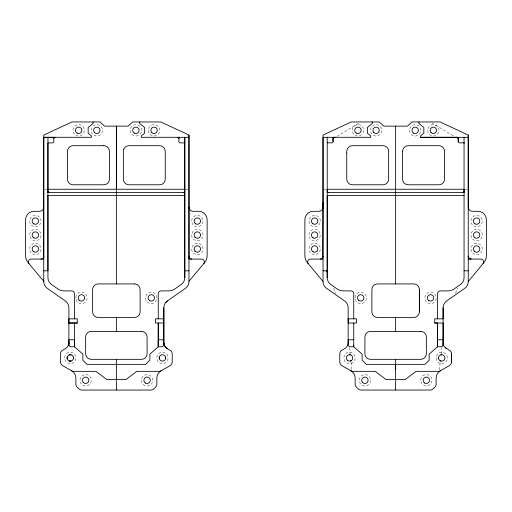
<?xml version="1.0" encoding="UTF-8"?>
<svg xmlns="http://www.w3.org/2000/svg" width="512" height="512" viewBox="0 0 512 512"><rect width="100%" height="100%" fill="white"/><g stroke="black" fill="none" stroke-linecap="round" stroke-linejoin="round"><path stroke-width="0.38" stroke-dasharray="2.56 1.92" d="M439.373 369.837L440.211 362.33M441.146 354.016L441.862 347.693M441.946 346.899L442.214 344.525M455.546 293.197L457.638 288.058M336.966 136.474L359.469 122.778M44.55 189.254L46.944 189.254M185.786 189.254L188.179 189.254M323.725 189.254L326.515 189.254M465.056 189.254L467.546 189.254M431.802 122.778L454.31 136.474M333.632 288.058L335.725 293.197M349.414 347.693L350.125 354.016M351.059 362.33L351.904 369.837M423.494 385.235A5.728 5.728 0 0 0 432.083 380.275A5.728 5.728 0 0 0 423.494 375.315A5.728 5.728 0 0 0 423.494 385.235M437.67 361.984A5.728 5.728 0 0 0 447.245 359.418A5.728 5.728 0 0 0 440.237 352.403A5.728 5.728 0 0 0 437.67 361.984M427.68 302.848A5.728 5.728 0 0 0 436.269 297.888A5.728 5.728 0 0 0 427.68 292.934A5.728 5.728 0 0 0 427.68 302.848M362.054 385.235A5.728 5.728 0 0 0 370.643 380.275A5.728 5.728 0 0 0 362.054 375.315A5.728 5.728 0 0 0 362.054 385.235M346.694 362.893A5.728 5.728 0 0 0 355.283 357.933A5.728 5.728 0 0 0 346.694 352.979A5.728 5.728 0 0 0 346.694 362.893M357.862 302.848A5.728 5.728 0 0 0 366.451 297.888A5.728 5.728 0 0 0 357.862 292.934A5.728 5.728 0 0 0 357.862 302.848M429.293 134.374A5.728 5.728 0 0 0 438.867 131.808A5.728 5.728 0 0 0 431.859 124.8A5.728 5.728 0 0 0 429.293 134.374M411.136 134.374A5.728 5.728 0 0 0 420.717 131.808A5.728 5.728 0 0 0 413.702 124.8A5.728 5.728 0 0 0 411.136 134.374M355.072 135.283A5.728 5.728 0 0 0 363.661 130.33A5.728 5.728 0 0 0 355.072 125.37A5.728 5.728 0 0 0 355.072 135.283M373.222 135.283A5.728 5.728 0 0 0 381.811 130.33A5.728 5.728 0 0 0 373.222 125.37A5.728 5.728 0 0 0 373.222 135.283M473.76 226.048A5.728 5.728 0 0 0 482.349 221.088A5.728 5.728 0 0 0 473.76 216.134A5.728 5.728 0 0 0 473.76 226.048M472.576 253.069A5.728 5.728 0 0 0 482.157 250.502A5.728 5.728 0 0 0 475.142 243.488A5.728 5.728 0 0 0 472.576 253.069M472.576 239.104A5.728 5.728 0 0 0 482.157 236.538A5.728 5.728 0 0 0 475.142 229.523A5.728 5.728 0 0 0 472.576 239.104M310.598 225.139A5.728 5.728 0 0 0 320.179 222.573A5.728 5.728 0 0 0 313.165 215.558A5.728 5.728 0 0 0 310.598 225.139M311.782 253.978A5.728 5.728 0 0 0 320.371 249.018A5.728 5.728 0 0 0 311.782 244.058A5.728 5.728 0 0 0 311.782 253.978M311.782 240.013A5.728 5.728 0 0 0 320.371 235.053A5.728 5.728 0 0 0 311.782 230.099A5.728 5.728 0 0 0 311.782 240.013M194.49 226.048A5.728 5.728 0 0 0 203.078 221.088A5.728 5.728 0 0 0 194.49 216.134A5.728 5.728 0 0 0 194.49 226.048M193.306 253.069A5.728 5.728 0 0 0 202.88 250.502A5.728 5.728 0 0 0 195.872 243.488A5.728 5.728 0 0 0 193.306 253.069M193.306 239.104A5.728 5.728 0 0 0 202.88 236.538A5.728 5.728 0 0 0 195.872 229.523A5.728 5.728 0 0 0 193.306 239.104M143.034 384.326A5.728 5.728 0 0 0 152.614 381.76A5.728 5.728 0 0 0 145.6 374.746A5.728 5.728 0 0 0 143.034 384.326M159.584 362.893A5.728 5.728 0 0 0 168.166 357.933A5.728 5.728 0 0 0 159.584 352.979A5.728 5.728 0 0 0 159.584 362.893M147.226 301.939A5.728 5.728 0 0 0 156.8 299.373A5.728 5.728 0 0 0 149.792 292.358A5.728 5.728 0 0 0 147.226 301.939M150.016 134.374A5.728 5.728 0 0 0 159.597 131.808A5.728 5.728 0 0 0 152.582 124.8A5.728 5.728 0 0 0 150.016 134.374M131.866 134.374A5.728 5.728 0 0 0 141.446 131.808A5.728 5.728 0 0 0 134.432 124.8A5.728 5.728 0 0 0 131.866 134.374M31.328 225.139A5.728 5.728 0 0 0 40.902 222.573A5.728 5.728 0 0 0 33.894 215.558A5.728 5.728 0 0 0 31.328 225.139M32.512 253.978A5.728 5.728 0 0 0 41.101 249.018A5.728 5.728 0 0 0 32.512 244.058A5.728 5.728 0 0 0 32.512 253.978M32.512 240.013A5.728 5.728 0 0 0 41.101 235.053A5.728 5.728 0 0 0 32.512 230.099A5.728 5.728 0 0 0 32.512 240.013M82.784 385.235A5.728 5.728 0 0 0 91.366 380.275A5.728 5.728 0 0 0 82.784 375.315A5.728 5.728 0 0 0 82.784 385.235M67.424 362.893A5.728 5.728 0 0 0 76.006 357.933A5.728 5.728 0 0 0 67.424 352.979A5.728 5.728 0 0 0 67.424 362.893M78.592 302.848A5.728 5.728 0 0 0 87.181 297.888A5.728 5.728 0 0 0 78.592 292.934A5.728 5.728 0 0 0 78.592 302.848M75.802 135.283A5.728 5.728 0 0 0 84.384 130.33A5.728 5.728 0 0 0 75.802 125.37A5.728 5.728 0 0 0 75.802 135.283M93.952 135.283A5.728 5.728 0 0 0 102.541 130.33A5.728 5.728 0 0 0 93.952 125.37A5.728 5.728 0 0 0 93.952 135.283"/><path stroke-width="0.77" d="M43.75 258.144L43.757 135.072L71.898 121.952L99.93 121.952L104.582 126.138L128.141 126.138L132.794 121.952L160.826 121.952L188.973 135.072L188.973 281.517A8.378 8.378 0 0 1 185.402 288.378L167.411 300.973A8.378 8.378 0 0 0 163.84 307.84L163.84 345.37L162.445 346.765L158.253 346.765L149.882 354.15L149.882 360.166L145.69 364.358L87.04 364.358L82.848 360.166L82.848 354.15L74.477 346.765L70.285 346.765L68.89 345.37L68.89 307.84A8.378 8.378 0 0 0 65.312 300.973L47.328 288.378A8.378 8.378 0 0 1 43.75 281.517L43.75 279.923M47.942 195.661L47.942 270.803L43.75 270.803M47.942 192.461L47.942 142.899L52.41 142.893A1.395 1.395 0 0 0 53.805 141.498L53.805 137.306M68.89 345.37L68.89 339.782L74.47 339.782L74.477 346.765L74.47 323.027M68.89 323.027L68.89 318.835L77.267 318.835L77.267 323.027L68.89 323.027L77.267 323.027M74.47 346.765L74.47 339.782M116.365 379.437L116.365 364.358M116.365 283.93L116.365 195.616M116.365 192.435L116.365 126.138L116.365 189.254M139.654 121.952L139.654 123.347L144.57 127.469L144.57 133.184L141.318 135.91L141.318 137.312L188.973 137.306M158.253 346.765L158.253 323.027L158.253 346.765L158.253 339.782L163.84 339.782M68.646 344.422L68.89 342.618A6.982 6.982 0 0 1 65.395 348.666L62.605 350.278A4.192 4.192 0 0 0 60.512 353.901L60.512 361.965A4.192 4.192 0 0 0 62.605 365.594L72.557 371.341L95.974 371.341L106.592 379.437L126.138 379.437L136.749 371.341L160.173 371.341L170.125 365.594A4.192 4.192 0 0 0 172.218 361.965L172.218 353.901A4.192 4.192 0 0 0 170.125 350.278C167.008 348.87 163.77 346.387 163.84 342.618L163.84 307.84M158.253 318.835L158.253 293.702A2.79 2.79 0 0 1 161.05 290.912L168.525 290.912A11.168 11.168 0 0 0 174.938 288.89L181.21 284.493A8.378 8.378 0 0 0 184.787 277.632L184.787 137.306L184.787 195.398L47.942 195.398M184.787 277.632L184.787 195.661M323.027 281.267L323.027 135.072L351.174 121.952L379.206 121.952L383.859 126.138L407.418 126.138L412.07 121.952L440.102 121.952L468.243 135.072L468.25 207.13A4.192 4.192 0 0 0 472.435 211.315L478.022 211.315A8.378 8.378 0 0 1 486.4 219.693L486.4 255.648A10.944 10.944 0 0 1 483.84 262.682L468.25 281.517A8.378 8.378 0 0 1 464.672 288.378L446.688 300.973A8.378 8.378 0 0 0 443.11 307.84L443.11 318.835L434.733 318.835L434.733 323.027L443.11 323.027L443.11 345.37L441.715 346.765L437.53 346.765L429.152 354.15L429.152 360.166L424.96 364.358L366.31 364.358L362.118 360.166L362.118 354.15L353.747 346.765L349.555 346.765L348.16 345.37L348.16 307.84A8.378 8.378 0 0 0 344.589 300.973L326.598 288.378A8.378 8.378 0 0 1 323.027 281.517L307.43 262.682A10.944 10.944 0 0 1 304.87 255.648L304.87 219.693A8.378 8.378 0 0 1 313.248 211.315L318.835 211.315A4.192 4.192 0 0 0 323.027 207.13L323.027 137.306L370.682 137.312L370.682 135.91L367.43 133.184L367.43 127.469L372.346 123.347L372.346 121.952M322.81 257.35L323.027 202.714M353.747 318.835L353.747 293.702A2.79 2.79 0 0 0 350.95 290.912L343.475 290.912A11.168 11.168 0 0 1 337.062 288.89L330.79 284.493A8.378 8.378 0 0 1 327.213 277.632L327.213 195.398L464.058 195.398M327.213 191.206A1.395 1.395 0 0 0 328.608 192.608L327.622 192.198L327.213 191.206L327.213 137.306M353.747 339.782L348.16 339.782L348.16 342.618A6.982 6.982 0 0 1 344.672 348.666L341.875 350.278A4.192 4.192 0 0 0 339.782 353.907L339.782 361.965A4.192 4.192 0 0 0 341.875 365.594L351.827 371.341L375.251 371.341L385.862 379.437L405.408 379.437L416.026 371.341L439.443 371.341L449.395 365.594A4.192 4.192 0 0 0 451.488 361.965L451.488 353.901A4.192 4.192 0 0 0 449.395 350.278L445.158 347.552M353.747 345.043L353.747 346.765L353.747 323.027M395.635 390.048L395.635 364.358M395.635 283.93L395.635 126.138M418.925 121.952L418.925 123.347L423.84 127.469L423.84 133.184L420.589 135.91L420.589 137.312L468.25 137.306M437.53 323.027L437.523 346.765L437.53 323.027L434.733 323.027M451.488 361.965L451.488 353.901M464.058 142.771L459.59 142.893A1.395 1.395 0 0 1 458.195 141.498C458.669 139.629 458.31 136.582 455.674 137.306L420.589 137.312M464.058 137.306L464.058 277.632A8.378 8.378 0 0 1 460.486 284.493L454.208 288.89A11.168 11.168 0 0 1 447.802 290.912L440.32 290.912A2.79 2.79 0 0 0 437.53 293.702L437.53 318.835M468.25 281.517L468.25 256.282A2.79 2.79 0 0 0 471.04 259.072L469.069 258.253L468.25 256.282M67.181 357.101L67.181 358.765M71.117 354.835L69.453 354.835A3.213 3.213 0 0 0 68.013 360.205A3.213 3.213 0 0 0 73.389 358.765L73.389 357.101M159.232 357.933L159.341 357.101L159.341 358.765M165.549 358.765L165.549 357.101L165.658 357.933A3.213 3.213 0 0 1 160.838 360.717A3.213 3.213 0 0 1 160.838 355.155A3.213 3.213 0 0 1 165.658 357.933M327.213 142.771L331.68 142.893A1.395 1.395 0 0 0 333.082 141.498C332.608 139.629 332.96 136.582 335.597 137.306M188.973 281.267L204.57 262.682A10.944 10.944 0 0 0 207.13 255.648L207.13 219.693A8.378 8.378 0 0 0 198.752 211.315L193.165 211.315A4.192 4.192 0 0 1 188.973 207.13M165.92 302.317L167.411 300.973M462.982 192.602L464.058 191.206A1.395 1.395 0 0 1 463.194 192.499L462.662 192.608M350.387 361.037L351.162 360.717M70.285 361.146L69.453 361.037L71.117 361.037M440.883 354.835L441.715 354.72M43.75 281.517L43.75 137.306L55.2 137.306A1.395 1.395 0 0 0 53.805 138.701M43.75 137.306L91.411 137.312L91.411 135.91L88.16 133.184L88.16 127.469L93.075 123.347L93.075 121.952M184.787 142.893L180.32 142.893A1.395 1.395 0 0 1 178.918 141.498L178.918 137.306M47.744 189.254L184.986 189.254M47.942 192.608L184.787 192.608M327.213 192.608L464.058 192.602L464.058 189.254L327.213 189.254L327.213 277.632M43.75 259.072L31.123 259.072A2.79 2.79 0 0 0 28.979 263.661M323.027 259.072L310.394 259.072A2.79 2.79 0 0 0 308.256 263.661M468.25 259.072L480.877 259.072A2.79 2.79 0 0 1 483.021 263.661M184.787 270.803L188.973 270.803M323.027 270.803L327.213 270.803M464.058 270.803L468.25 270.803M163.84 318.835L155.462 318.835L155.462 323.027L163.84 323.027M437.53 339.782L443.11 339.782M349.555 354.72L350.387 354.835M440.109 360.717A3.213 3.213 0 0 0 444.928 357.933A3.213 3.213 0 0 0 440.109 355.155A3.213 3.213 0 0 0 440.109 360.717L440.883 361.037M351.827 371.341L350.95 370.835A8.378 8.378 0 0 1 355.142 378.086L355.142 384.128A4.192 4.192 0 0 0 356.371 387.091L358.106 388.826A4.192 4.192 0 0 0 361.069 390.048L430.208 390.048A4.192 4.192 0 0 0 433.171 388.826L434.906 387.091A4.192 4.192 0 0 0 436.128 384.128L436.128 378.086A8.378 8.378 0 0 1 440.32 370.835M43.75 281.267L28.16 262.682A10.944 10.944 0 0 1 25.6 255.648L25.6 219.693A8.378 8.378 0 0 1 33.978 211.315L39.565 211.315A4.192 4.192 0 0 0 43.75 207.13M326.81 271.296L327.213 272.282M438.522 358.048L438.611 358.765M468.243 135.072L468.25 257.549M464.058 142.893L464.058 143.373M458.195 137.306L458.195 141.498M443.11 307.84L443.11 345.37M419.373 289.51L419.373 311.853A5.587 5.587 0 0 1 413.792 317.44L377.485 317.44A5.587 5.587 0 0 1 371.898 311.853L371.898 289.51A5.587 5.587 0 0 1 377.485 283.93L413.792 283.93A5.587 5.587 0 0 1 419.373 289.51L419.373 311.853M395.635 317.44L395.635 331.405M395.635 359.328L395.635 369.197M333.082 137.306L333.082 141.498M188.973 135.072L188.973 258.144M116.365 192.602L116.365 195.398M116.365 317.44L116.365 331.405M116.365 359.328L116.365 364.845M116.365 379.021L116.365 390.048M74.47 318.835L74.47 293.702A2.79 2.79 0 0 0 71.68 290.912L64.198 290.912A11.168 11.168 0 0 1 57.792 288.89L51.514 284.493A8.378 8.378 0 0 1 47.942 277.632L47.942 137.306M323.027 256.282A2.79 2.79 0 0 1 320.23 259.072M333.082 138.701A1.395 1.395 0 0 1 334.477 137.306M446.605 348.666A6.982 6.982 0 0 1 443.11 342.618M456.8 137.306A1.395 1.395 0 0 1 458.195 138.701M203.744 263.661A2.79 2.79 0 0 0 201.606 259.072L188.973 259.072L188.973 256.282A2.79 2.79 0 0 0 191.77 259.072M177.523 137.306A1.395 1.395 0 0 1 178.918 138.701M184.787 191.206A1.395 1.395 0 0 1 183.392 192.608M161.05 370.835A8.378 8.378 0 0 0 156.858 378.086L156.858 384.128A4.192 4.192 0 0 1 155.629 387.091L153.894 388.826A4.192 4.192 0 0 1 150.931 390.048L81.792 390.048A4.192 4.192 0 0 1 78.829 388.826L77.094 387.091A4.192 4.192 0 0 1 75.872 384.128L75.872 378.086A8.378 8.378 0 0 0 71.68 370.835M167.328 348.666A6.982 6.982 0 0 1 163.84 342.618M43.75 256.282A2.79 2.79 0 0 1 40.96 259.072M49.338 192.608A1.395 1.395 0 0 1 47.942 191.206M69.453 354.835A3.213 3.213 0 0 1 73.389 358.765M346.765 153.101L346.765 179.2A5.587 5.587 0 0 0 352.352 184.787L383.072 184.787C386.067 184.723 388.595 182.202 388.653 179.2L388.653 151.27A5.587 5.587 0 0 0 383.072 145.69L352.352 145.69C348.525 145.696 346.189 149.568 346.765 153.101M348.16 318.835L348.16 323.027L356.538 323.027L356.538 318.835L348.16 318.835M402.618 151.27L402.618 179.2A5.587 5.587 0 0 0 408.205 184.787L438.925 184.787A5.587 5.587 0 0 0 444.512 179.2L444.512 151.27A5.587 5.587 0 0 0 438.925 145.69L408.205 145.69A5.587 5.587 0 0 0 402.618 151.27M123.77 149.133L123.347 151.27L123.347 179.2A5.587 5.587 0 0 0 128.928 184.787L159.648 184.787A5.587 5.587 0 0 0 165.235 179.2L165.235 151.27C165.178 148.275 162.65 145.747 159.648 145.69L128.928 145.69L126.79 146.112L124.979 147.322L123.77 149.133M103.795 145.69L73.075 145.69A5.587 5.587 0 0 0 67.488 151.27L67.488 179.2A5.587 5.587 0 0 0 73.075 184.787L103.795 184.787A5.587 5.587 0 0 0 109.382 179.2L109.382 151.27A5.587 5.587 0 0 0 103.795 145.69M134.515 283.93L98.208 283.93A5.587 5.587 0 0 0 92.627 289.51L92.627 311.853A5.587 5.587 0 0 0 98.208 317.44L134.515 317.44A5.587 5.587 0 0 0 140.102 311.853L140.102 289.51A5.587 5.587 0 0 0 134.515 283.93M141.498 331.405L91.232 331.405A5.587 5.587 0 0 0 85.645 336.992L85.645 353.747A5.587 5.587 0 0 0 91.232 359.328L141.498 359.328A5.587 5.587 0 0 0 147.085 353.747L147.085 336.992A5.587 5.587 0 0 0 141.498 331.405M420.768 331.405L370.502 331.405A5.587 5.587 0 0 0 364.915 336.992L364.915 353.747A5.587 5.587 0 0 0 370.502 359.328L420.768 359.328A5.587 5.587 0 0 0 426.355 353.747L426.355 336.992A5.587 5.587 0 0 0 420.768 331.405M347.283 360.205A3.213 3.213 0 0 0 352.659 358.765A3.213 3.213 0 0 0 348.723 354.835A3.213 3.213 0 0 0 347.283 360.205M356.326 133.107A3.213 3.213 0 0 0 361.146 130.33A3.213 3.213 0 0 0 356.326 127.546A3.213 3.213 0 0 0 356.326 133.107M431.066 132.595A3.213 3.213 0 0 0 436.442 131.162A3.213 3.213 0 0 0 432.506 127.226A3.213 3.213 0 0 0 431.066 132.595M428.941 300.672A3.213 3.213 0 0 0 433.76 297.888A3.213 3.213 0 0 0 428.941 295.11A3.213 3.213 0 0 0 428.941 300.672M424.749 383.059A3.213 3.213 0 0 0 429.568 380.275A3.213 3.213 0 0 0 424.749 377.498A3.213 3.213 0 0 0 424.749 383.059M358.458 300.16A3.213 3.213 0 0 0 363.827 298.72A3.213 3.213 0 0 0 359.898 294.79A3.213 3.213 0 0 0 358.458 300.16M362.643 382.547A3.213 3.213 0 0 0 368.019 381.107A3.213 3.213 0 0 0 364.083 377.171A3.213 3.213 0 0 0 362.643 382.547M413.581 133.107A3.213 3.213 0 0 0 418.4 130.33A3.213 3.213 0 0 0 413.581 127.546A3.213 3.213 0 0 0 413.581 133.107M373.818 132.595A3.213 3.213 0 0 0 379.187 131.162A3.213 3.213 0 0 0 375.258 127.226A3.213 3.213 0 0 0 373.818 132.595M475.021 223.872A3.213 3.213 0 0 0 479.84 221.088A3.213 3.213 0 0 0 475.021 218.31A3.213 3.213 0 0 0 475.021 223.872M474.355 251.29A3.213 3.213 0 0 0 479.725 249.85A3.213 3.213 0 0 0 475.795 245.914A3.213 3.213 0 0 0 474.355 251.29M474.355 237.325A3.213 3.213 0 0 0 479.725 235.885A3.213 3.213 0 0 0 475.795 231.955A3.213 3.213 0 0 0 474.355 237.325M313.043 223.872A3.213 3.213 0 0 0 317.856 221.088A3.213 3.213 0 0 0 313.043 218.31A3.213 3.213 0 0 0 313.043 223.872M313.043 251.802A3.213 3.213 0 0 0 317.856 249.018A3.213 3.213 0 0 0 313.043 246.24A3.213 3.213 0 0 0 313.043 251.802M313.043 237.837A3.213 3.213 0 0 0 317.856 235.053A3.213 3.213 0 0 0 313.043 232.275A3.213 3.213 0 0 0 313.043 237.837M195.744 223.872A3.213 3.213 0 0 0 200.563 221.088A3.213 3.213 0 0 0 195.744 218.31A3.213 3.213 0 0 0 195.744 223.872M195.085 251.29A3.213 3.213 0 0 0 200.454 249.85A3.213 3.213 0 0 0 196.518 245.914A3.213 3.213 0 0 0 195.085 251.29M195.085 237.325A3.213 3.213 0 0 0 200.454 235.885A3.213 3.213 0 0 0 196.518 231.955A3.213 3.213 0 0 0 195.085 237.325M149.664 300.672A3.213 3.213 0 0 0 154.483 297.888A3.213 3.213 0 0 0 149.664 295.11A3.213 3.213 0 0 0 149.664 300.672M145.478 383.059A3.213 3.213 0 0 0 150.298 380.275A3.213 3.213 0 0 0 145.478 377.498A3.213 3.213 0 0 0 145.478 383.059M151.795 132.595A3.213 3.213 0 0 0 157.171 131.162A3.213 3.213 0 0 0 153.235 127.226A3.213 3.213 0 0 0 151.795 132.595M134.31 133.107A3.213 3.213 0 0 0 139.123 130.33A3.213 3.213 0 0 0 134.31 127.546A3.213 3.213 0 0 0 134.31 133.107M33.766 223.872A3.213 3.213 0 0 0 38.586 221.088A3.213 3.213 0 0 0 33.766 218.31A3.213 3.213 0 0 0 33.766 223.872M33.766 251.802A3.213 3.213 0 0 0 38.586 249.018A3.213 3.213 0 0 0 33.766 246.24A3.213 3.213 0 0 0 33.766 251.802M33.766 237.837A3.213 3.213 0 0 0 38.586 235.053A3.213 3.213 0 0 0 33.766 232.275A3.213 3.213 0 0 0 33.766 237.837M79.181 300.16A3.213 3.213 0 0 0 84.557 298.72A3.213 3.213 0 0 0 80.621 294.79A3.213 3.213 0 0 0 79.181 300.16M83.373 382.547A3.213 3.213 0 0 0 88.749 381.107A3.213 3.213 0 0 0 84.813 377.171A3.213 3.213 0 0 0 83.373 382.547M77.056 133.107A3.213 3.213 0 0 0 81.875 130.33A3.213 3.213 0 0 0 77.056 127.546A3.213 3.213 0 0 0 77.056 133.107M94.541 132.595A3.213 3.213 0 0 0 99.917 131.162A3.213 3.213 0 0 0 95.981 127.226A3.213 3.213 0 0 0 94.541 132.595"/></g></svg>
